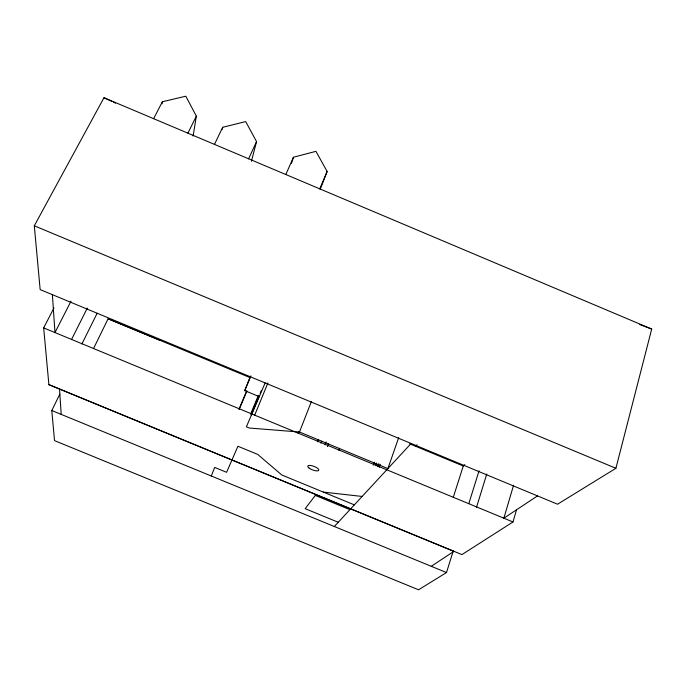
<?xml version="1.0" encoding="UTF-8"?>
<svg xmlns="http://www.w3.org/2000/svg" width="686" height="686" viewBox="0 0 686 686"><rect width="100%" height="100%" fill="white"/><g stroke="black" fill="none" stroke-linecap="round" stroke-linejoin="round"><path stroke-width="1.03" d="M160.37 340.505L108.105 318.793L250.15 377.66M162.128 103.818L162.359 101.751L185.803 96.212L196.342 116.131L193.118 136.051M222.281 129.345L222.701 127.287L245.699 121.585L256.547 141.608L251.419 161.279M615.908 468.289L651.7 329.057L103.98 97.712L34.3 225.805L40.157 289.595L557.555 504.219L615.908 468.289L34.3 225.805M53.962 307.971L43.672 327.899L48.886 384.64L461.927 554.597L512.982 521.969L516.532 509.749M503.85 518.222L513.557 485.319M476.393 507.666L486.768 474M51.784 410.417L54.52 440.618L418.554 589.788L446.5 572.553L453.154 551.244M468.881 503.413L479.051 470.802M453.249 497.419L463.256 466.017L464.842 464.636M291.49 163.277L293.454 157.223L315.937 151.34L327.128 171.466L320.276 189.216M398.669 437.694L387.899 468.581L299.49 432.017L249.378 428.038L246.377 426.803L265.148 382.925M377.772 466.591L378.826 463.607M379.264 467.338L380.327 464.328M373.218 465.228L374.29 462.21M375.774 465.005L376.477 463.007M338.85 450.23L339.587 448.241M325.035 444.897L326.15 441.938M327.428 446.629L328.56 443.628M320.902 443.165L321.648 441.201M317.326 441.767L318.09 439.777M317.867 441.467L318.621 439.469M298.093 433.372L298.864 431.391M299.49 432.017L311.393 401.499M211.305 476.007L214.667 467.415L226.594 472.32L237.922 446.252L257.713 454.406L281.835 475.012L354.345 504.87M259.454 396.722L244.748 390.634L250.201 376.725M251.239 415.03L258.931 396.388M260.14 393.447L261.357 390.505M254.626 415.287L267.943 382.891M250.587 414.215L258.313 395.496M251.393 413.624L258.742 395.822M239.328 409.045L246.754 391.286M244.748 390.634L250.939 375.877M238.951 409.405L246.771 390.72M319.762 188.856L327.128 171.466M285.813 174.51L293.454 157.223M248.598 158.792L256.547 141.608M214.478 144.377L222.701 127.287M93.57 348.471L108.105 318.784M81.883 343.986L97.112 313.33M187.904 133.161L196.342 116.131M59.819 394.176L51.793 410.528L446.5 572.553M71.455 339.673L87.302 308.108M70.992 301.214L54.974 332.573L52.385 294.671M153.63 118.687L162.359 101.751M334.339 526.505L411.12 443.473M415.63 446.26L417.062 444.751M431.288 566.31L453.943 551.312M503.824 518.213L537.481 495.927M323.312 492.094L362.131 496.45M639.695 324.512L651.7 329.057M48.886 384.64L453.892 551.355M349.911 509.664L315.32 495.429L305.176 508.678L338.249 522.269M43.672 327.899L512.982 521.969M409.705 443.808L463.256 466.017M103.98 97.712L111.672 101.331M113.593 102.231L115.514 103.14M59.519 389.022L61.208 414.344M309.026 468.023A5.9 1.912 20.9 0 0 318.51 470.613A5.9 1.912 20.9 0 0 312.344 465.828A5.9 1.912 20.9 0 0 309.026 468.023"/></g></svg>
